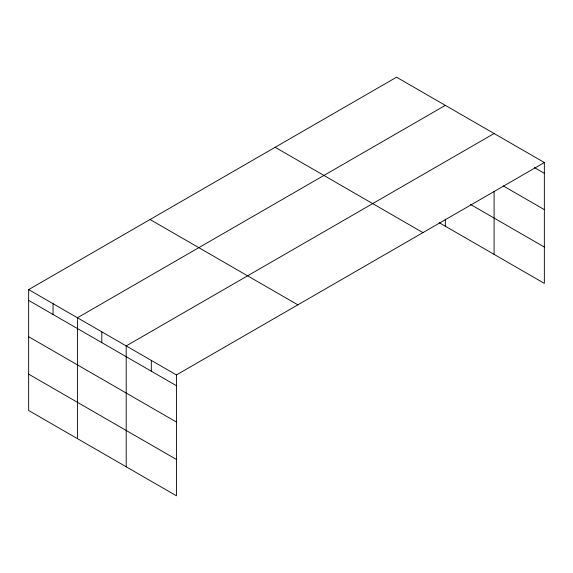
<?xml version="1.0" encoding="UTF-8"?>
<svg xmlns="http://www.w3.org/2000/svg" width="573" height="573" viewBox="0 0 573 573"><rect width="100%" height="100%" fill="white"/><g stroke="black" fill="none" stroke-linecap="round" stroke-linejoin="round"><path stroke-width="0.86" d="M544.35 162.524L396.559 77.197L28.65 289.609L28.65 410.476L176.441 495.803L176.441 374.935L544.35 162.524L544.35 283.391L439.233 222.704M445.328 105.353L77.419 317.764L77.419 438.632M494.098 133.516L126.196 345.92L126.196 466.794M534.451 167.595L544.35 173.311M503.237 185.903L544.35 209.639M470.476 204.418L544.35 247.063M275.147 147.29L422.938 232.617M150.062 219.509L297.853 304.836M28.65 289.609L176.441 374.935M28.65 300.388L176.441 385.715M28.65 336.716L176.441 422.043M28.65 374.148L176.441 459.474M494.098 191.318L494.098 254.383M445.328 219.137L445.328 226.228M151.315 360.431L151.315 371.211M101.808 331.846L101.808 342.625M53.038 303.683L53.038 314.47"/></g></svg>
